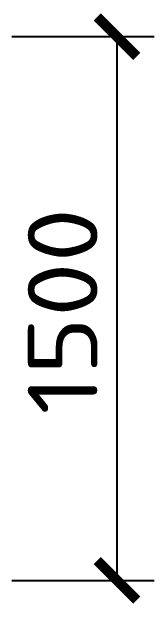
# Model space of a CAD drawing. Extents: x -165130 to 255370, y -346822 to 187778.
# Drawn here: x -103503 to -102737, y -216501 to -213315 of the extents above; entities that cross this region are included whole.
import ezdxf
from ezdxf.enums import TextEntityAlignment as Align

# ---------------------------------------------------------------- set-up
doc = ezdxf.new("R2010")
doc.units = 0
doc.header["$MEASUREMENT"] = 0
doc.layers.add('尺寸线及数字', color=253, linetype='CONTINUOUS')
doc.styles.get("Standard").update_dxf_attribs({"font": 'TSSDENG', "height": 3, "bigfont": 'TSSDCHN'})

msp = doc.modelspace()

# ---------------------------------------------------------------- linework, layer by layer
at = {"layer": '尺寸线及数字'}
for p, q in [((-103502.574, -213448.194, -625.1), (-102736.754, -213448.194, -625.1)), ((-102936.742, -213448.194, -625.1), (-102936.742, -216368.196, -625.1)), ((-103502.574, -216368.196, -625.1), (-102736.754, -216368.196, -625.1))]:
    msp.add_line(p, q, dxfattribs=at)
at = {"layer": '尺寸线及数字', "const_width": 54, "elevation": -625.1}
for points in [[(-102830.687, -213554.24), (-103042.833, -213342.149)], [(-102830.687, -216474.241), (-103042.833, -216262.15)]]:
    msp.add_lwpolyline(points, dxfattribs=at)

# ---------------------------------------------------------------- texts
at = {"layer": '尺寸线及数字', "width": 1.099432}
msp.add_text('1500', height=375, rotation=90, dxfattribs=at).set_placement((-103041.771, -215478.193, -625.1), (-103041.771, -214368.19, -625.1), align=Align.FIT)

doc.saveas('drawing.dxf')
